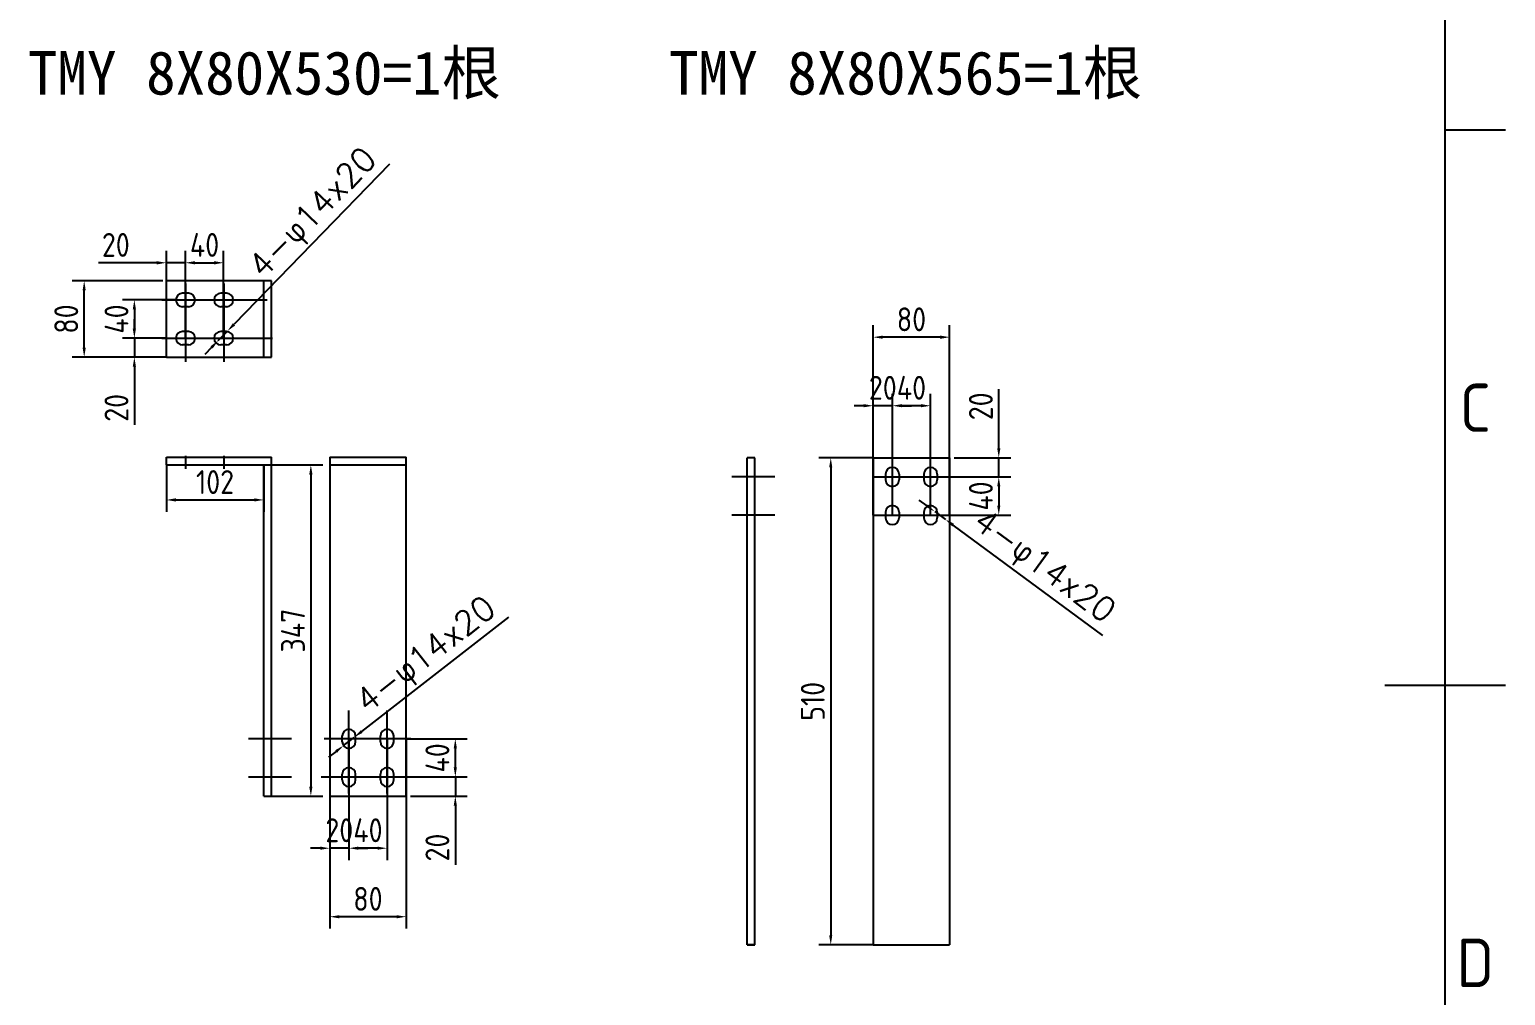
# Model space of a CAD drawing. Extents: x 619634 to 631942, y -3666 to 10046.
# Drawn here: x 630333 to 631879, y 2212 to 3223 of the extents above; entities that cross this region are included whole.
import ezdxf
from ezdxf.enums import TextEntityAlignment as Align

# ---------------------------------------------------------------- set-up
doc = ezdxf.new("R2010")
doc.units = 0
doc.header["$LTSCALE"] = 1000
doc.header["$MEASUREMENT"] = 0
doc.header["$PDMODE"] = 35
doc.layers.get('Defpoints').update_dxf_attribs({"linetype": 'CONTINUOUS'})
for name, color, linetype in [('FRAME050', 6, 'CONTINUOUS'), ('FRAME070', 5, 'CONTINUOUS'), ('标注', 3, 'CONTINUOUS')]:
    doc.layers.add(name, color=color, linetype=linetype)
doc.styles.add('ISOCP', font='isocp.shx')
doc.styles.get("Standard").update_dxf_attribs({"font": 'GBENOR', "bigfont": 'GBCBIG'})
doc.styles.add('STYLE2', font='', dxfattribs={"height": 7})
doc.styles.get('STYLE2').set_extended_font_data('SimSun')
doc.dimstyles.get("Standard").update_dxf_attribs({"dimscale": 100, "dimtxt": 3.5, "dimasz": 3.5, "dimexe": 0, "dimexo": 0, "dimgap": 0.2, "dimtad": 1, "dimdec": 0, "dimzin": 0, "dimdsep": 46, "dimtxsty": 'Standard', "dimcen": 0.09, "dimclrd": 3, "dimclre": 3, "dimclrt": 3, "dimadec": 0, "dimazin": 0, "dimtfac": 1, "dimtdec": 0, "dimtmove": 2, "dimatfit": 3, "dimfxl": 1, "dimtolj": 1, "dimtzin": 0, "dimarcsym": 0})
doc.dimstyles.new('STANDARD$0', dxfattribs={"dimtxt": 5, "dimasz": 5, "dimexe": 2.5, "dimexo": 0, "dimgap": 1.25, "dimtad": 1, "dimdec": 0, "dimzin": 0, "dimdsep": 46, "dimtxsty": 'Standard', "dimcen": 0, "dimadec": 0, "dimazin": 0, "dimtfac": 0.514286, "dimtdec": 0, "dimtix": 1, "dimtmove": 0, "dimatfit": 3, "dimfxl": 1, "dimtolj": 1, "dimtzin": 0, "dimarcsym": 0})

# ---------------------------------------------------------------- blocks, each defined once
blk = doc.blocks.new('*D2079')
at = {"layer": 'Defpoints', "color": 0}
for p in [(630536.7, 2979.1), (630496.7, 2900.2), (630536.7, 2900.2)]:
    blk.add_point(p, dxfattribs=at)
at = {"layer": '标注', "color": 0, "lineweight": -2}
for p, q in [((630496.7, 2900.2), (630496.7, 2991.6)), ((630536.7, 2900.2), (630536.7, 2991.6)), ((630506.7, 2979.1), (630526.7, 2979.1))]:
    blk.add_line(p, q, dxfattribs=at)
at = {"layer": '标注', "color": 0}
for points in [[(630506.7, 2980.8), (630506.7, 2977.4), (630496.7, 2979.1)], [(630526.7, 2980.8), (630526.7, 2977.4), (630536.7, 2979.1)]]:
    blk.add_solid(points, dxfattribs=at)
at = {"layer": '标注', "color": 0, "insert": (630516.7, 2997.8), "char_height": 25, "attachment_point": 5}
blk.add_mtext('\\A1;40', dxfattribs=at)
blk = doc.blocks.new('*D2080')
at = {"layer": 'Defpoints', "color": 0}
for p in [(630486.7, 2940.2), (630443.2, 2900.2), (630476.7, 2900.2)]:
    blk.add_point(p, dxfattribs=at)
at = {"layer": '标注', "color": 0, "lineweight": -2}
for p, q in [((630486.7, 2940.2), (630430.7, 2940.2)), ((630443.2, 2930.2), (630443.2, 2910.2)), ((630476.7, 2900.2), (630430.7, 2900.2))]:
    blk.add_line(p, q, dxfattribs=at)
at = {"layer": '标注', "color": 0}
for points in [[(630441.5, 2930.2), (630444.9, 2930.2), (630443.2, 2940.2)], [(630441.5, 2910.2), (630444.9, 2910.2), (630443.2, 2900.2)]]:
    blk.add_solid(points, dxfattribs=at)
at = {"layer": '标注', "color": 0, "insert": (630424.5, 2920.2), "char_height": 25, "attachment_point": 5, "rotation": 90}
blk.add_mtext('\\A1;40', dxfattribs=at)
blk = doc.blocks.new('*D2081')
at = {"layer": 'Defpoints', "color": 0}
for p in [(630443.2, 2900.2), (630476.7, 2900.2), (630476.7, 2880.2)]:
    blk.add_point(p, dxfattribs=at)
at = {"layer": '标注', "color": 0, "lineweight": -2}
for p, q in [((630443.2, 2910.2), (630443.2, 2920.2)), ((630476.7, 2900.2), (630430.7, 2900.2)), ((630443.2, 2900.2), (630443.2, 2880.2)), ((630476.7, 2880.2), (630430.7, 2880.2)), ((630443.2, 2870.2), (630443.2, 2809.3))]:
    blk.add_line(p, q, dxfattribs=at)
at = {"layer": '标注', "color": 0}
for points in [[(630441.5, 2910.2), (630444.9, 2910.2), (630443.2, 2900.2)], [(630441.5, 2870.2), (630444.9, 2870.2), (630443.2, 2880.2)]]:
    blk.add_solid(points, dxfattribs=at)
at = {"layer": '标注', "color": 0, "insert": (630424.5, 2827.2), "char_height": 25, "attachment_point": 5, "rotation": 90}
blk.add_mtext('\\A1;20', dxfattribs=at)
blk = doc.blocks.new('*D2082')
at = {"layer": 'Defpoints', "color": 0}
for p in [(630540.7, 2907.6), (630530.9, 2897.6)]:
    blk.add_point(p, dxfattribs=at)
at = {"layer": '标注', "color": 0, "lineweight": -2}
for p, q in [((630710.5, 3082.4), (630547.7, 2914.8)), ((630530.9, 2897.6), (630540.7, 2907.6)), ((630524, 2890.4), (630517, 2883.2))]:
    blk.add_line(p, q, dxfattribs=at)
at = {"layer": '标注', "color": 0}
for points in [[(630546.5, 2916), (630548.9, 2913.6), (630540.7, 2907.6)], [(630522.8, 2891.6), (630525.2, 2889.3), (630530.9, 2897.6)]]:
    blk.add_solid(points, dxfattribs=at)
at = {"layer": '标注', "color": 0, "insert": (630632.1, 3029.6), "char_height": 25, "attachment_point": 5, "rotation": 45.8294}
blk.add_mtext('\\A1;{\\Ftxt.shx|c0;4-}φ{\\Ftxt.shx|c0;14x20}', dxfattribs=at)
blk = doc.blocks.new('*D2083')
at = {"layer": 'Defpoints', "color": 0}
for p in [(630496.7, 2979.1), (630476.7, 2940.2), (630496.7, 2940.2)]:
    blk.add_point(p, dxfattribs=at)
at = {"layer": '标注', "color": 0, "lineweight": -2}
for p, q in [((630476.7, 2940.2), (630476.7, 2991.6)), ((630496.7, 2940.2), (630496.7, 2991.6)), ((630466.7, 2979.1), (630405.8, 2979.1)), ((630496.7, 2979.1), (630476.7, 2979.1)), ((630506.7, 2979.1), (630516.7, 2979.1))]:
    blk.add_line(p, q, dxfattribs=at)
at = {"layer": '标注', "color": 0}
for points in [[(630466.7, 2980.8), (630466.7, 2977.4), (630476.7, 2979.1)], [(630506.7, 2980.8), (630506.7, 2977.4), (630496.7, 2979.1)]]:
    blk.add_solid(points, dxfattribs=at)
at = {"layer": '标注', "color": 0, "insert": (630423.8, 2997.8), "char_height": 25, "attachment_point": 5}
blk.add_mtext('\\A1;20', dxfattribs=at)
blk = doc.blocks.new('*D2084')
at = {"layer": 'Defpoints', "color": 0}
for p in [(630390.7, 2960.2), (630473, 2960.2), (630473, 2880.2)]:
    blk.add_point(p, dxfattribs=at)
at = {"layer": '标注', "color": 0, "lineweight": -2}
for p, q in [((630473, 2960.2), (630378.2, 2960.2)), ((630390.7, 2890.2), (630390.7, 2950.2)), ((630473, 2880.2), (630378.2, 2880.2))]:
    blk.add_line(p, q, dxfattribs=at)
at = {"layer": '标注', "color": 0}
for points in [[(630389, 2950.2), (630392.3, 2950.2), (630390.7, 2960.2)], [(630389, 2890.2), (630392.3, 2890.2), (630390.7, 2880.2)]]:
    blk.add_solid(points, dxfattribs=at)
at = {"layer": '标注', "color": 0, "insert": (630371.9, 2920.2), "char_height": 25, "attachment_point": 5, "rotation": 90}
blk.add_mtext('\\A1;80', dxfattribs=at)
blk = doc.blocks.new('*D2085')
at = {"layer": 'Defpoints', "color": 0}
for p in [(630647.8, 2480.7), (630727.8, 2480.7), (630647.8, 2294.4)]:
    blk.add_point(p, dxfattribs=at)
at = {"layer": '标注', "color": 0, "lineweight": -2}
for p, q in [((630647.8, 2480.7), (630647.8, 2281.9)), ((630727.8, 2480.7), (630727.8, 2281.9)), ((630717.8, 2294.4), (630657.8, 2294.4))]:
    blk.add_line(p, q, dxfattribs=at)
at = {"layer": '标注', "color": 0}
for points in [[(630657.8, 2296), (630657.8, 2292.7), (630647.8, 2294.4)], [(630717.8, 2296), (630717.8, 2292.7), (630727.8, 2294.4)]]:
    blk.add_solid(points, dxfattribs=at)
at = {"layer": '标注', "color": 0, "insert": (630687.8, 2313.1), "char_height": 25, "attachment_point": 5}
blk.add_mtext('\\A1;80', dxfattribs=at)
blk = doc.blocks.new('*D2086')
at = {"layer": 'Defpoints', "color": 0}
for p in [(630667.8, 2480.7), (630707.8, 2480.7), (630667.8, 2366.1)]:
    blk.add_point(p, dxfattribs=at)
at = {"layer": '标注', "color": 0, "lineweight": -2}
for p, q in [((630667.8, 2480.7), (630667.8, 2353.6)), ((630707.8, 2480.7), (630707.8, 2353.6)), ((630697.8, 2366.1), (630677.8, 2366.1))]:
    blk.add_line(p, q, dxfattribs=at)
at = {"layer": '标注', "color": 0}
for points in [[(630677.8, 2367.8), (630677.8, 2364.5), (630667.8, 2366.1)], [(630697.8, 2367.8), (630697.8, 2364.5), (630707.8, 2366.1)]]:
    blk.add_solid(points, dxfattribs=at)
at = {"layer": '标注', "color": 0, "insert": (630687.8, 2384.9), "char_height": 25, "attachment_point": 5}
blk.add_mtext('\\A1;40', dxfattribs=at)
blk = doc.blocks.new('*D2087')
at = {"layer": 'Defpoints', "color": 0}
for p in [(630727.8, 2480.7), (630779.3, 2480.7), (630727.8, 2440.7)]:
    blk.add_point(p, dxfattribs=at)
at = {"layer": '标注', "color": 0, "lineweight": -2}
for p, q in [((630727.8, 2480.7), (630791.8, 2480.7)), ((630779.3, 2450.7), (630779.3, 2470.7)), ((630727.8, 2440.7), (630791.8, 2440.7))]:
    blk.add_line(p, q, dxfattribs=at)
at = {"layer": '标注', "color": 0}
for points in [[(630777.6, 2470.7), (630780.9, 2470.7), (630779.3, 2480.7)], [(630777.6, 2450.7), (630780.9, 2450.7), (630779.3, 2440.7)]]:
    blk.add_solid(points, dxfattribs=at)
at = {"layer": '标注', "color": 0, "insert": (630760.5, 2460.7), "char_height": 25, "attachment_point": 5, "rotation": 90}
blk.add_mtext('\\A1;40', dxfattribs=at)
blk = doc.blocks.new('*D2088')
at = {"layer": 'Defpoints', "color": 0}
for p in [(630647.8, 2480.7), (630667.8, 2480.7), (630647.8, 2366.1)]:
    blk.add_point(p, dxfattribs=at)
at = {"layer": '标注', "color": 0, "lineweight": -2}
for p, q in [((630647.8, 2480.7), (630647.8, 2353.6)), ((630667.8, 2480.7), (630667.8, 2353.6)), ((630637.8, 2366.1), (630627.8, 2366.1)), ((630667.8, 2366.1), (630647.8, 2366.1)), ((630677.8, 2366.1), (630687.8, 2366.1))]:
    blk.add_line(p, q, dxfattribs=at)
at = {"layer": '标注', "color": 0}
for points in [[(630637.8, 2367.8), (630637.8, 2364.5), (630647.8, 2366.1)], [(630677.8, 2367.8), (630677.8, 2364.5), (630667.8, 2366.1)]]:
    blk.add_solid(points, dxfattribs=at)
at = {"layer": '标注', "color": 0, "insert": (630657.8, 2384.9), "char_height": 25, "attachment_point": 5}
blk.add_mtext('\\A1;20', dxfattribs=at)
blk = doc.blocks.new('*D2089')
at = {"layer": 'Defpoints', "color": 0}
for p in [(630727.8, 2440.7), (630779.3, 2440.7), (630732.4, 2420.7)]:
    blk.add_point(p, dxfattribs=at)
at = {"layer": '标注', "color": 0, "lineweight": -2}
for p, q in [((630779.3, 2450.7), (630779.3, 2460.7)), ((630727.8, 2440.7), (630791.8, 2440.7)), ((630779.3, 2440.7), (630779.3, 2420.7)), ((630732.4, 2420.7), (630791.8, 2420.7)), ((630779.3, 2410.7), (630779.3, 2348.8))]:
    blk.add_line(p, q, dxfattribs=at)
at = {"layer": '标注', "color": 0}
for points in [[(630777.6, 2450.7), (630780.9, 2450.7), (630779.3, 2440.7)], [(630777.6, 2410.7), (630780.9, 2410.7), (630779.3, 2420.7)]]:
    blk.add_solid(points, dxfattribs=at)
at = {"layer": '标注', "color": 0, "insert": (630760.5, 2366.8), "char_height": 25, "attachment_point": 5, "rotation": 90}
blk.add_mtext('\\A1;20', dxfattribs=at)
blk = doc.blocks.new('*D2090')
at = {"layer": 'Defpoints', "color": 0}
for p in [(630662.3, 2473.6), (630673.3, 2482.2)]:
    blk.add_point(p, dxfattribs=at)
at = {"layer": '标注', "color": 0, "lineweight": -2}
for p, q in [((630834.9, 2608.1), (630681.2, 2488.3)), ((630662.3, 2473.6), (630673.3, 2482.2)), ((630654.4, 2467.4), (630646.5, 2461.3))]:
    blk.add_line(p, q, dxfattribs=at)
at = {"layer": '标注', "color": 0}
for points in [[(630680.2, 2489.6), (630682.2, 2487), (630673.3, 2482.2)], [(630653.4, 2468.7), (630655.4, 2466.1), (630662.3, 2473.6)]]:
    blk.add_solid(points, dxfattribs=at)
at = {"layer": '标注', "color": 0, "insert": (630750.1, 2566.6), "char_height": 25, "attachment_point": 5, "rotation": 37.9261}
blk.add_mtext('\\A1;{\\Ftxt.shx|c0;4-}φ{\\Ftxt.shx|c0;14x20}', dxfattribs=at)
blk = doc.blocks.new('*D2091')
at = {"layer": 'Defpoints', "color": 0}
for p in [(630476.7, 2767.4), (630578.7, 2767.4), (630578.7, 2730.8)]:
    blk.add_point(p, dxfattribs=at)
at = {"layer": '标注', "color": 0, "lineweight": -2}
for p, q in [((630476.7, 2767.4), (630476.7, 2718.3)), ((630578.7, 2767.4), (630578.7, 2718.3)), ((630486.7, 2730.8), (630568.7, 2730.8))]:
    blk.add_line(p, q, dxfattribs=at)
at = {"layer": '标注', "color": 0}
for points in [[(630486.7, 2732.5), (630486.7, 2729.1), (630476.7, 2730.8)], [(630568.7, 2732.5), (630568.7, 2729.1), (630578.7, 2730.8)]]:
    blk.add_solid(points, dxfattribs=at)
at = {"layer": '标注', "color": 0, "insert": (630527.7, 2749.5), "char_height": 25, "attachment_point": 5}
blk.add_mtext('\\A1;102', dxfattribs=at)
blk = doc.blocks.new('*D2092')
at = {"layer": 'Defpoints', "color": 0}
for p in [(630578.7, 2767.4), (630578.7, 2420.7), (630628, 2420.7)]:
    blk.add_point(p, dxfattribs=at)
at = {"layer": '标注', "color": 0, "lineweight": -2}
for p, q in [((630578.7, 2767.4), (630640.5, 2767.4)), ((630628, 2757.4), (630628, 2430.7)), ((630578.7, 2420.7), (630640.5, 2420.7))]:
    blk.add_line(p, q, dxfattribs=at)
at = {"layer": '标注', "color": 0}
for points in [[(630626.3, 2757.4), (630629.7, 2757.4), (630628, 2767.4)], [(630626.3, 2430.7), (630629.7, 2430.7), (630628, 2420.7)]]:
    blk.add_solid(points, dxfattribs=at)
at = {"layer": '标注', "color": 0, "insert": (630609.3, 2594), "char_height": 25, "attachment_point": 5, "rotation": 90}
blk.add_mtext('\\A1;347', dxfattribs=at)
blk = doc.blocks.new('*D2093')
at = {"layer": 'Defpoints', "color": 0}
for p in [(631216.9, 2901.2), (631216.9, 2714.9), (631296.9, 2714.9)]:
    blk.add_point(p, dxfattribs=at)
at = {"layer": '标注', "color": 0, "lineweight": -2}
for p, q in [((631216.9, 2714.9), (631216.9, 2913.7)), ((631296.9, 2714.9), (631296.9, 2913.7)), ((631286.9, 2901.2), (631226.9, 2901.2))]:
    blk.add_line(p, q, dxfattribs=at)
at = {"layer": '标注', "color": 0}
for points in [[(631226.9, 2902.9), (631226.9, 2899.5), (631216.9, 2901.2)], [(631286.9, 2902.9), (631286.9, 2899.5), (631296.9, 2901.2)]]:
    blk.add_solid(points, dxfattribs=at)
at = {"layer": '标注', "color": 0, "insert": (631256.9, 2919.9), "char_height": 25, "attachment_point": 5}
blk.add_mtext('\\A1;80', dxfattribs=at)
blk = doc.blocks.new('*D2094')
at = {"layer": 'Defpoints', "color": 0}
for p in [(631236.9, 2829.4), (631236.9, 2714.9), (631276.9, 2714.9)]:
    blk.add_point(p, dxfattribs=at)
at = {"layer": '标注', "color": 0, "lineweight": -2}
for p, q in [((631236.9, 2714.9), (631236.9, 2841.9)), ((631266.9, 2829.4), (631246.9, 2829.4)), ((631276.9, 2714.9), (631276.9, 2841.9))]:
    blk.add_line(p, q, dxfattribs=at)
at = {"layer": '标注', "color": 0}
for points in [[(631246.9, 2831.1), (631246.9, 2827.8), (631236.9, 2829.4)], [(631266.9, 2831.1), (631266.9, 2827.8), (631276.9, 2829.4)]]:
    blk.add_solid(points, dxfattribs=at)
at = {"layer": '标注', "color": 0, "insert": (631256.9, 2848.2), "char_height": 25, "attachment_point": 5}
blk.add_mtext('\\A1;40', dxfattribs=at)
blk = doc.blocks.new('*D2095')
at = {"layer": 'Defpoints', "color": 0}
for p in [(631216.9, 2754.9), (631216.9, 2714.9), (631348.3, 2714.9)]:
    blk.add_point(p, dxfattribs=at)
at = {"layer": '标注', "color": 0, "lineweight": -2}
for p, q in [((631216.9, 2754.9), (631360.8, 2754.9)), ((631348.3, 2744.9), (631348.3, 2724.9)), ((631216.9, 2714.9), (631360.8, 2714.9))]:
    blk.add_line(p, q, dxfattribs=at)
at = {"layer": '标注', "color": 0}
for points in [[(631346.7, 2744.9), (631350, 2744.9), (631348.3, 2754.9)], [(631346.7, 2724.9), (631350, 2724.9), (631348.3, 2714.9)]]:
    blk.add_solid(points, dxfattribs=at)
at = {"layer": '标注', "color": 0, "insert": (631329.6, 2734.9), "char_height": 25, "attachment_point": 5, "rotation": 90}
blk.add_mtext('\\A1;40', dxfattribs=at)
blk = doc.blocks.new('*D2096')
at = {"layer": 'Defpoints', "color": 0}
for p in [(631216.9, 2829.4), (631216.9, 2714.9), (631236.9, 2714.9)]:
    blk.add_point(p, dxfattribs=at)
at = {"layer": '标注', "color": 0, "lineweight": -2}
for p, q in [((631206.9, 2829.4), (631196.9, 2829.4)), ((631216.9, 2714.9), (631216.9, 2841.9)), ((631236.9, 2829.4), (631216.9, 2829.4)), ((631236.9, 2714.9), (631236.9, 2841.9)), ((631246.9, 2829.4), (631256.9, 2829.4))]:
    blk.add_line(p, q, dxfattribs=at)
at = {"layer": '标注', "color": 0}
for points in [[(631206.9, 2831.1), (631206.9, 2827.8), (631216.9, 2829.4)], [(631246.9, 2831.1), (631246.9, 2827.8), (631236.9, 2829.4)]]:
    blk.add_solid(points, dxfattribs=at)
at = {"layer": '标注', "color": 0, "insert": (631226.9, 2848.2), "char_height": 25, "attachment_point": 5}
blk.add_mtext('\\A1;20', dxfattribs=at)
blk = doc.blocks.new('*D2097')
at = {"layer": 'Defpoints', "color": 0}
for p in [(631301.5, 2774.9), (631216.9, 2754.9), (631348.3, 2754.9)]:
    blk.add_point(p, dxfattribs=at)
at = {"layer": '标注', "color": 0, "lineweight": -2}
for p, q in [((631348.3, 2784.9), (631348.3, 2846.8)), ((631301.5, 2774.9), (631360.8, 2774.9)), ((631348.3, 2754.9), (631348.3, 2774.9)), ((631216.9, 2754.9), (631360.8, 2754.9)), ((631348.3, 2744.9), (631348.3, 2734.9))]:
    blk.add_line(p, q, dxfattribs=at)
at = {"layer": '标注', "color": 0}
for points in [[(631346.7, 2784.9), (631350, 2784.9), (631348.3, 2774.9)], [(631346.7, 2744.9), (631350, 2744.9), (631348.3, 2754.9)]]:
    blk.add_solid(points, dxfattribs=at)
at = {"layer": '标注', "color": 0, "insert": (631329.6, 2828.8), "char_height": 25, "attachment_point": 5, "rotation": 90}
blk.add_mtext('\\A1;20', dxfattribs=at)
blk = doc.blocks.new('*D2098')
at = {"layer": 'Defpoints', "color": 0}
for p in [(631281.2, 2718.7), (631292.5, 2710.4)]:
    blk.add_point(p, dxfattribs=at)
at = {"layer": '标注', "color": 0, "lineweight": -2}
for p, q in [((631273.2, 2724.7), (631265.1, 2730.6)), ((631281.2, 2718.7), (631292.5, 2710.4)), ((631457.3, 2588.8), (631300.5, 2704.5))]:
    blk.add_line(p, q, dxfattribs=at)
at = {"layer": '标注', "color": 0}
for points in [[(631274.2, 2726), (631272.2, 2723.3), (631281.2, 2718.7)], [(631301.5, 2705.8), (631299.5, 2703.2), (631292.5, 2710.4)]]:
    blk.add_solid(points, dxfattribs=at)
at = {"layer": '标注', "color": 0, "insert": (631394.5, 2659.3), "char_height": 25, "attachment_point": 5, "rotation": 323.5836}
blk.add_mtext('\\A1;{\\Ftxt.shx|c0;4-}φ{\\Ftxt.shx|c0;14x20}', dxfattribs=at)
blk = doc.blocks.new('*D2099')
at = {"layer": 'Defpoints', "color": 0}
for p in [(631216.9, 2774.9), (631172.4, 2264.9), (631216.9, 2264.9)]:
    blk.add_point(p, dxfattribs=at)
at = {"layer": '标注', "color": 0, "lineweight": -2}
for p, q in [((631216.9, 2774.9), (631159.9, 2774.9)), ((631172.4, 2764.9), (631172.4, 2274.9)), ((631216.9, 2264.9), (631159.9, 2264.9))]:
    blk.add_line(p, q, dxfattribs=at)
at = {"layer": '标注', "color": 0}
for points in [[(631170.7, 2764.9), (631174, 2764.9), (631172.4, 2774.9)], [(631170.7, 2274.9), (631174, 2274.9), (631172.4, 2264.9)]]:
    blk.add_solid(points, dxfattribs=at)
at = {"layer": '标注', "color": 0, "insert": (631153.6, 2519.9), "char_height": 25, "attachment_point": 5, "rotation": 90}
blk.add_mtext('\\A1;510', dxfattribs=at)

msp = doc.modelspace()

# ---------------------------------------------------------------- linework, layer by layer
at = {"layer": 'FRAME050'}
for p, q in [((631878.885, 3118.013), (631815.705, 3118.013)), ((631752.525, 2536.757), (631878.885, 2536.757))]:
    msp.add_line(p, q, dxfattribs=at)
at = {"layer": 'FRAME070'}
msp.add_line((631815.705, 786.671), (631815.705, 4286.843), dxfattribs=at)
at = {"layer": '标注', "color": 0}
for p, q in [((630476.72, 2880.15), (630476.72, 2960.15)), ((630586.72, 2960.15), (630476.72, 2960.15)), ((630574.72, 2960.15), (630476.72, 2960.15)), ((630496.72, 2957.356), (630496.72, 2875.459)), ((630536.72, 2957.356), (630536.72, 2875.459)), ((630578.72, 2880.15), (630578.72, 2960.15)), ((630586.72, 2880.15), (630586.72, 2960.15)), ((630472.115, 2940.15), (630582.184, 2940.15)), ((630499.72, 2947.15), (630493.72, 2947.15)), ((630539.72, 2947.15), (630533.72, 2947.15)), ((630499.72, 2933.15), (630493.72, 2933.15)), ((630539.72, 2933.15), (630533.72, 2933.15)), ((630499.72, 2907.15), (630493.72, 2907.15)), ((630539.72, 2907.15), (630533.72, 2907.15)), ((630471.938, 2900.15), (630587.792, 2900.15)), ((630499.72, 2893.15), (630493.72, 2893.15)), ((630539.72, 2893.15), (630533.72, 2893.15)), ((630476.72, 2880.15), (630586.72, 2880.15)), ((630476.72, 2767.401), (630476.72, 2775.401)), ((630476.72, 2775.401), (630586.72, 2775.401)), ((630476.72, 2767.401), (630578.72, 2767.401)), ((630496.72, 2776.988), (630496.72, 2763.302)), ((630536.72, 2776.988), (630536.72, 2763.302)), ((630578.72, 2420.651), (630578.72, 2767.401)), ((630586.72, 2420.651), (630586.72, 2775.401)), ((630647.814, 2775.401), (630647.814, 2420.651)), ((630647.814, 2775.401), (630727.814, 2775.401)), ((630647.814, 2767.401), (630727.814, 2767.401)), ((630727.814, 2420.651), (630727.814, 2775.401)), ((631084.839, 2264.917), (631084.839, 2774.917)), ((631092.839, 2774.917), (631084.839, 2774.917)), ((631092.839, 2264.917), (631092.839, 2774.917)), ((631216.855, 2774.917), (631216.855, 2264.917)), ((631216.855, 2774.917), (631296.855, 2774.917)), ((631296.855, 2774.917), (631296.855, 2264.917)), ((631113.938, 2754.917), (631068.788, 2754.917)), ((631229.855, 2757.917), (631229.855, 2751.917)), ((631243.855, 2757.917), (631243.855, 2751.917)), ((631269.855, 2757.917), (631269.855, 2751.917)), ((631283.855, 2757.917), (631283.855, 2751.917)), ((631113.938, 2714.917), (631068.788, 2714.917)), ((631229.855, 2717.917), (631229.855, 2711.917)), ((631243.855, 2717.917), (631243.855, 2711.917)), ((631269.855, 2717.917), (631269.855, 2711.917)), ((631283.855, 2717.917), (631283.855, 2711.917)), ((630667.814, 2423.445), (630667.814, 2510.342)), ((630707.814, 2423.445), (630707.814, 2510.342)), ((630607.819, 2480.651), (630562.669, 2480.651)), ((630732.596, 2480.651), (630641.999, 2480.651)), ((630660.814, 2477.651), (630660.814, 2483.651)), ((630674.814, 2477.651), (630674.814, 2483.651)), ((630700.814, 2477.651), (630700.814, 2483.651)), ((630714.814, 2477.651), (630714.814, 2483.651)), ((630660.814, 2437.651), (630660.814, 2443.651)), ((630674.814, 2437.651), (630674.814, 2443.651)), ((630700.814, 2437.651), (630700.814, 2443.651)), ((630714.814, 2437.651), (630714.814, 2443.651)), ((630607.819, 2440.651), (630562.669, 2440.651)), ((630732.42, 2440.651), (630638.896, 2440.651)), ((630578.72, 2420.651), (630586.72, 2420.651)), ((630647.814, 2420.651), (630727.814, 2420.651)), ((631084.839, 2264.917), (631092.839, 2264.917)), ((631092.839, 2264.917), (631084.839, 2264.917)), ((631084.839, 2264.917), (631092.839, 2264.917)), ((631216.855, 2264.917), (631296.855, 2264.917))]:
    msp.add_line(p, q, dxfattribs=at)
for centre, start, end in [((630493.72, 2940.15), 90, 270), ((630499.72, 2940.15), 270, 90), ((630533.72, 2940.15), 90, 270), ((630539.72, 2940.15), 270, 90), ((630493.72, 2900.15), 90, 270), ((630499.72, 2900.15), 270, 90), ((630533.72, 2900.15), 90, 270), ((630539.72, 2900.15), 270, 90), ((631236.855, 2757.917), 0, 180), ((631236.855, 2751.917), 180, 0), ((631276.855, 2757.917), 0, 180), ((631276.855, 2751.917), 180, 0), ((631236.855, 2717.917), 0, 180), ((631276.855, 2717.917), 0, 180), ((631236.855, 2711.917), 180, 0), ((631276.855, 2711.917), 180, 0), ((630667.814, 2483.651), 0, 180), ((630707.814, 2483.651), 0, 180), ((630667.814, 2477.651), 180, 0), ((630707.814, 2477.651), 180, 0), ((630667.814, 2443.651), 0, 180), ((630707.814, 2443.651), 0, 180), ((630667.814, 2437.651), 180, 0), ((630707.814, 2437.651), 180, 0)]:
    msp.add_arc(centre, 7, start, end, dxfattribs=at)

# ---------------------------------------------------------------- texts
at = {"layer": 'FRAME050', "style": 'ISOCP'}
for s, p in [('C', (631847.295, 2827.385)), ('D', (631847.295, 2246.129))]:
    msp.add_text(s, height=50.544, dxfattribs=at).set_placement(p, align=Align.MIDDLE)
at = {"layer": '标注', "color": 0, "style": 'STYLE2'}
for s, p in [('TMY 8X80X530=1根', (630331.695, 3155.208)), ('TMY 8X80X565=1根', (631003.1, 3155.208))]:
    msp.add_text(s, height=45.4896, dxfattribs=at).set_placement(p)

# ---------------------------------------------------------------- dimensions: what is measured, and where the dimension line sits
at = {"layer": '标注', "color": 0}
dim = msp.add_diameter_dim_2p(p1=(630530.941, 2897.594), p2=(630540.696, 2907.636), text='{\\Ftxt.shx|c0;4-}φ{\\Ftxt.shx|c0;14x20}', dimstyle='Standard', override={"dimscale": 5, "dimtxt": 5, "dimasz": 2, "dimexe": 2.5, "dimgap": 1.25, "dimcen": 0, "dimclrd": 0, "dimclre": 0, "dimclrt": 0, "dimtfac": 0.514286, "dimtix": 1, "dimtmove": 0}, dxfattribs=at)
dim.commit()
dim.dimension.update_dxf_attribs({"geometry": '*D2082', "text_midpoint": (630646.047, 3016.082), "dimtype": 163})
dim = msp.add_linear_dim(base=(630496.72, 2979.095), p1=(630476.72, 2940.15), p2=(630496.72, 2940.15), dimstyle='STANDARD$0', override={"dimscale": 5, "dimasz": 2}, dxfattribs=at)
dim.commit()
dim.dimension.update_dxf_attribs({"geometry": '*D2083', "text_midpoint": (630423.803, 2979.095), "dimtype": 160})
for base, p1, p2, picture, middle in [((630536.72, 2979.095), (630496.72, 2900.15), (630536.72, 2900.15), '*D2079', (630516.72, 2997.845)), ((630578.72, 2730.793), (630476.72, 2767.401), (630578.72, 2767.401), '*D2091', (630527.72, 2749.543))]:
    dim = msp.add_linear_dim(base=base, p1=p1, p2=p2, dimstyle='STANDARD$0', override={"dimscale": 5, "dimasz": 2}, dxfattribs=at)
    dim.commit()
    dim.dimension.update_dxf_attribs({"geometry": picture, "text_midpoint": middle})
for base, p1, p2, angle, picture, middle in [((630390.67, 2960.15), (630472.97, 2880.15), (630472.97, 2960.15), 90, '*D2084', (630371.92, 2920.15)), ((630443.214, 2900.15), (630486.72, 2940.15), (630476.72, 2900.15), 90, '*D2080', (630424.464, 2920.15)), ((631216.855, 2901.199), (631296.855, 2714.917), (631216.855, 2714.917), 180, '*D2093', (631256.855, 2919.949)), ((631216.855, 2829.446), (631236.855, 2714.917), (631216.855, 2714.917), 180, '*D2096', (631226.855, 2848.196)), ((631236.855, 2829.446), (631276.855, 2714.917), (631236.855, 2714.917), 180, '*D2094', (631256.855, 2848.196)), ((630628.003, 2420.651), (630578.72, 2767.401), (630578.72, 2420.651), 90, '*D2092', (630609.253, 2594.026)), ((631172.365, 2264.917), (631216.855, 2774.917), (631216.855, 2264.917), 90, '*D2099', (631153.615, 2519.917)), ((631348.318, 2714.917), (631216.855, 2754.917), (631216.855, 2714.917), 90, '*D2095', (631329.568, 2734.917)), ((630647.814, 2366.122), (630667.814, 2480.651), (630647.814, 2480.651), 180, '*D2088', (630657.814, 2384.872)), ((630647.814, 2294.369), (630727.814, 2480.651), (630647.814, 2480.651), 180, '*D2085', (630687.814, 2313.119)), ((630667.814, 2366.122), (630707.814, 2480.651), (630667.814, 2480.651), 180, '*D2086', (630687.814, 2384.872)), ((630779.278, 2480.651), (630727.814, 2440.651), (630727.814, 2480.651), 270, '*D2087', (630760.528, 2460.651))]:
    dim = msp.add_linear_dim(base=base, p1=p1, p2=p2, angle=angle, dimstyle='STANDARD$0', override={"dimscale": 5, "dimasz": 2}, dxfattribs=at)
    dim.commit()
    dim.dimension.update_dxf_attribs({"geometry": picture, "text_midpoint": middle})
for base, p1, p2, angle, picture, middle in [((630443.214, 2900.15), (630476.72, 2880.15), (630476.72, 2900.15), 90, '*D2081', (630443.214, 2827.234)), ((631348.318, 2754.917), (631301.46, 2774.917), (631216.855, 2754.917), 90, '*D2097', (631348.318, 2828.801)), ((630779.278, 2440.651), (630732.42, 2420.651), (630727.814, 2440.651), 270, '*D2089', (630779.278, 2366.767))]:
    dim = msp.add_linear_dim(base=base, p1=p1, p2=p2, angle=angle, dimstyle='STANDARD$0', override={"dimscale": 5, "dimasz": 2}, dxfattribs=at)
    dim.commit()
    dim.dimension.update_dxf_attribs({"geometry": picture, "text_midpoint": middle, "dimtype": 160})
for p1, p2, picture, middle in [((631281.222, 2718.75), (631292.488, 2710.439), '*D2098', (631394.505, 2659.336)), ((630662.293, 2473.554), (630673.336, 2482.159), '*D2090', (630750.075, 2566.599))]:
    dim = msp.add_diameter_dim_2p(p1=p1, p2=p2, text='{\\Ftxt.shx|c0;4-}φ{\\Ftxt.shx|c0;14x20}', dimstyle='Standard', override={"dimscale": 5, "dimtxt": 5, "dimasz": 2, "dimexe": 2.5, "dimgap": 1.25, "dimcen": 0, "dimclrd": 0, "dimclre": 0, "dimclrt": 0, "dimtfac": 0.514286, "dimtix": 1, "dimtmove": 0}, dxfattribs=at)
    dim.commit()
    dim.dimension.update_dxf_attribs({"geometry": picture, "text_midpoint": middle})

doc.saveas('drawing.dxf')
